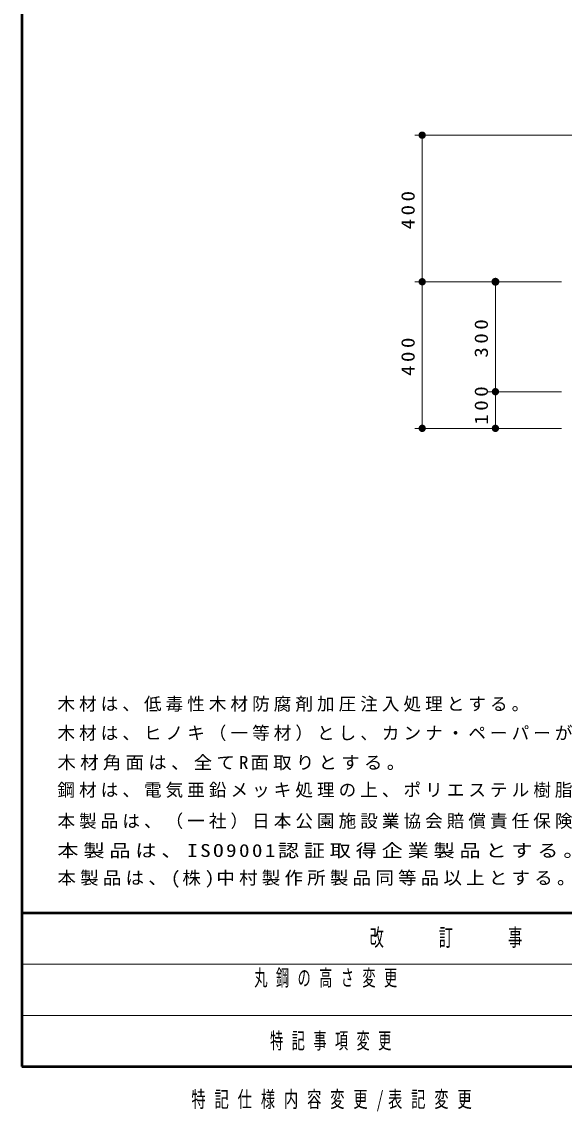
# Model space of a CAD drawing. Units: millimetres on the paper, scale 1:20. Extents: x -365 to 0, y -6 to 257.
# Drawn here: x -365 to -290.9, y -6.1 to 142.6 of the extents above; entities that cross this region are included whole.
import ezdxf

# ---------------------------------------------------------------- set-up
doc = ezdxf.new("R2010")
doc.units = ezdxf.units.MM
doc.layers.add('1_20', color=7, linetype='Continuous', lineweight=25)
doc.layers.add('NAKAMURA図枠', color=7, linetype='Continuous', lineweight=13)
doc.layers.add('CLASS1', color=7, linetype='Continuous')
doc.layers.add('図面情報', color=7, linetype='Continuous')
doc.styles.add('ＭＳ ゴシック', font='')
doc.styles.get('ＭＳ ゴシック').set_extended_font_data('MS Gothic')

# ---------------------------------------------------------------- blocks, each defined once
blk = doc.blocks.new('filled_dot')
at = {"color": 0, "linetype": 'Continuous', "lineweight": -2, "const_width": 1.25}
blk.add_lwpolyline([(-0.625, 0, 1), (0.625, 0, 1)], format="xyb", close=True, dxfattribs=at)

msp = doc.modelspace()

# ---------------------------------------------------------------- linework, layer by layer
at = {"layer": '1_20', "lineweight": 13}
for p, q in [((-288.586, 127.093), (-311.336, 127.093)), ((-310.336, 107.093), (-310.336, 127.093)), ((-291.336, 107.093), (-311.336, 107.093)), ((-310.336, 87.093), (-310.336, 107.093)), ((-300.336, 92.093), (-300.336, 107.093)), ((-291.336, 92.093), (-301.336, 92.093)), ((-300.336, 87.093), (-300.336, 92.093)), ((-291.336, 87.093), (-311.336, 87.093))]:
    msp.add_line(p, q, dxfattribs=at)
at = {"layer": 'NAKAMURA図枠', "lineweight": 50}
for p, q in [((-365, 257), (-365, 0)), ((-365, 21), (0, 21)), ((-365, 0), (0, 0))]:
    msp.add_line(p, q, dxfattribs=at)
at = {"layer": 'NAKAMURA図枠'}
for p, q in [((-365, 14), (-238.5, 14)), ((-365, 7), (-238.5, 7))]:
    msp.add_line(p, q, dxfattribs=at)

# ---------------------------------------------------------------- block references
at = {"layer": '1_20', "lineweight": 13}
for p, xscale, yscale, rotation in [((-310.336, 127.093), 0.4, 0.4, 270), ((-310.336, 107.093), 0.4, 0.4, 270), ((-310.336, 107.093), 0.4, 0.4, 90), ((-300.336, 107.093), 0.431, 0.431, 270), ((-300.336, 92.093), 0.4, 0.4, 270), ((-310.336, 87.093), 0.4, 0.4, 90), ((-300.336, 87.093), 0.4, 0.4, 90)]:
    msp.add_blockref('filled_dot', p, dxfattribs=dict(at, xscale=xscale, yscale=yscale, rotation=rotation))

# ---------------------------------------------------------------- texts
at = {"layer": '1_20', "char_height": 1.833, "attachment_point": 8, "rotation": 90, "style": 'ＭＳ ゴシック'}
for s, insert in [('\\T1.33;\\W1.15;400', (-311.336, 117.093)), ('\\T1.33;\\W1.15;300', (-301.336, 99.593)), ('\\T1.33;\\W1.15;400', (-311.336, 97.093)), ('\\T1.33;\\W1.15;100', (-301.336, 90.44))]:
    msp.add_mtext(s, dxfattribs=dict(at, insert=insert))
at = {"layer": 'CLASS1', "char_height": 1.76, "attachment_point": 7, "style": 'ＭＳ ゴシック'}
for s, insert in [('\\T1.23;木材は、低毒性木材防腐剤加圧注入処理とする。', (-360.131, 48.414)), ('\\T1.23;木材は、ヒノキ（一等材）とし、カンナ・ペーパーがけの上、木材保護着色塗料（メイプル）塗装仕上げとする。', (-360.131, 44.414)), ('\\T1.23;\\W1.05;木材角面は、全てR面取りとする。', (-360.131, 40.414)), ('\\T1.23;鋼材は、電気亜鉛メッキ処理の上、ポリエステル樹脂粉体塗装(ダークグレー）仕上げとする。', (-360.131, 36.414)), ('\\T1.23;本製品は、（一社）日本公園施設業協会賠償責任保険加入製品とする。', (-360.131, 32.414)), ('\\T1.23;\\W1.2;本製品は、ISO9001認証取得企業製品とする。', (-360.131, 28.414)), ('\\T1.23;\\W1.05;本製品は、(株)中村製作所製品同等品以上とする。', (-360.131, 24.414))]:
    msp.add_mtext(s, dxfattribs=dict(at, insert=insert))
at = {"layer": 'NAKAMURA図枠', "insert": (-301.75, 17.5), "char_height": 2.346, "attachment_point": 5, "style": 'ＭＳ ゴシック'}
msp.add_mtext('\\T1.64;\\W0.6;改\u3000\u3000訂\u3000\u3000事\u3000\u3000項', dxfattribs=at)
at = {"layer": '図面情報', "char_height": 2.199, "style": 'ＭＳ ゴシック'}
for s, insert, attachment_point in [('\\T1.64;\\W0.6;丸鋼の高さ変更', (-333.255, 13.23), 1), ('\\T1.64;\\W0.6;特記事項変更', (-331.104, 3.42), 4), ('\\T1.62;\\W0.65;特記仕様内容変更/表記変更', (-322.104, -6.08), 8)]:
    msp.add_mtext(s, dxfattribs=dict(at, insert=insert, attachment_point=attachment_point))

doc.saveas('drawing.dxf')
